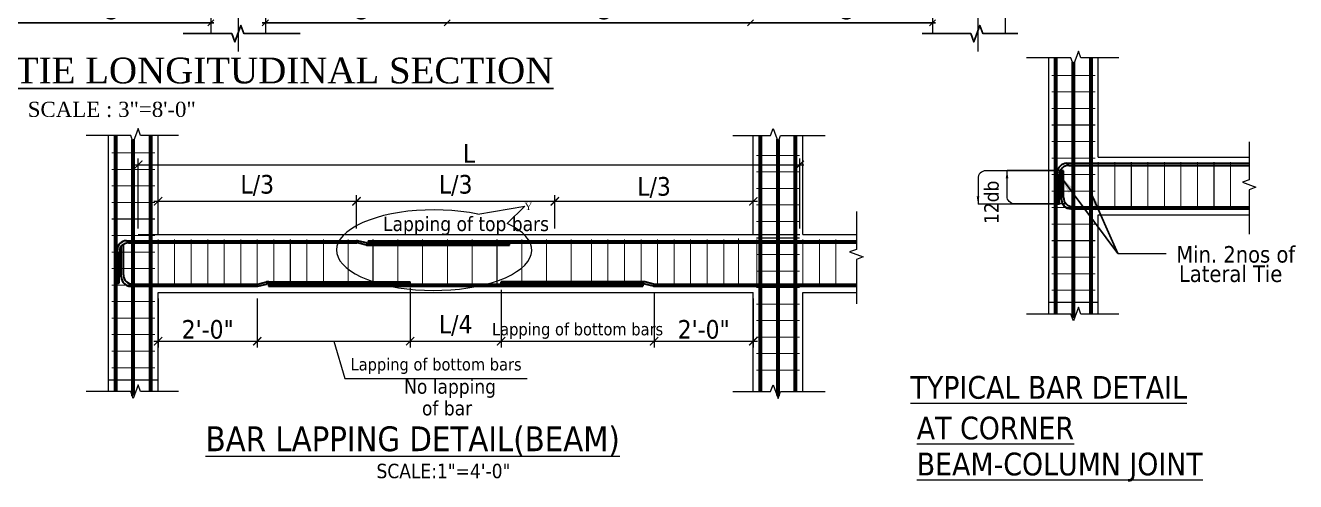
# Model space of a CAD drawing. Header units: inches. Extents: x 130993 to 274375, y -5108 to 103559.
# Drawn here: x 151888 to 152502, y 50674 to 50895 of the extents above; entities that cross this region are included whole.
import ezdxf
from ezdxf.enums import TextEntityAlignment as Align

# ---------------------------------------------------------------- set-up
doc = ezdxf.new("R2010")
doc.units = ezdxf.units.IN
doc.header["$MEASUREMENT"] = 0
doc.header["$PDMODE"] = 2
doc.header["$PDSIZE"] = -3
doc.linetypes.add('ACAD_ISO04W100', pattern=[30, 24, -3, 0, -3])
for name, color, linetype, lineweight in [('CL', 6, 'ACAD_ISO04W100', 9), ('DIM', 5, 'Continuous', 9), ('DIMENSION', 142, 'Continuous', 20), ('HATCH', 9, 'Continuous', 9), ('RCC LINE', 85, 'Continuous', 20), ('TEXT', 181, 'Continuous', 13), ('TRENCH', 7, 'Continuous', 20), ('wall', 1, 'Continuous', 30)]:
    doc.layers.add(name, color=color, linetype=linetype, lineweight=lineweight)
doc.layers.add('STIRRUPS', color=7, linetype='Continuous')
doc.styles.add('dim2', font='tahoma.ttf', dxfattribs={"height": 3})
doc.styles.add('ROOM', font='dutch.ttf')
doc.styles.add('TAHOMA', font='tahoma.ttf', dxfattribs={"height": 9})
doc.styles.add('Text', font='romantic.ttf')
doc.styles.add('times new roman', font='times.ttf', dxfattribs={"height": 9})
doc.dimstyles.new('1-4', dxfattribs={"dimscale": 0, "dimtxt": 8, "dimasz": 4, "dimexe": 3, "dimexo": 3, "dimgap": 2, "dimtad": 1, "dimdec": 0, "dimlfac": 0.5, "dimzin": 3, "dimdsep": 46, "dimlunit": 4, "dimtxsty": 'TAHOMA', "dimblk1": 'ARCHTICK', "dimblk2": 'ARCHTICK', "dimsah": 1, "dimcen": 0, "dimdle": 2, "dimclrd": 6, "dimclre": 6, "dimclrt": 7, "dimadec": 0, "dimazin": 0, "dimtfac": 0.333333, "dimtdec": 0, "dimtmove": 1, "dimatfit": 2, "dimfxl": 1, "dimtolj": 1, "dimtzin": 0, "dimlwd": -1, "dimlwe": -1, "dimarcsym": 0})
doc.dimstyles.new('ARROW-1', dxfattribs={"dimscale": 96, "dimtxt": 7, "dimasz": 0.1, "dimexe": 0, "dimexo": 0, "dimgap": 0.03125, "dimtad": 1, "dimdec": 0, "dimzin": 3, "dimdsep": 46, "dimlunit": 4, "dimtxsty": 'Text', "dimcen": 0.09375, "dimclrd": 14, "dimclre": 14, "dimclrt": 7, "dimadec": 0, "dimazin": 0, "dimtfac": 1, "dimtdec": 0, "dimtix": 1, "dimtmove": 1, "dimatfit": 3, "dimfxl": 1, "dimfrac": 2, "dimtolj": 1, "dimtzin": 0, "dimarcsym": 0})
doc.dimstyles.new('dim 3  -8', dxfattribs={"dimtxt": 3, "dimasz": 1, "dimexe": 0.5, "dimexo": 0, "dimgap": 0.5, "dimtad": 1, "dimdec": 4, "dimzin": 3, "dimlunit": 4, "dimtxsty": 'dim2', "dimblk": 'OBLIQUE', "dimcen": 0, "dimdle": 0.5, "dimse1": 1, "dimse2": 1, "dimclrd": 256, "dimclre": 256, "dimclrt": 256, "dimadec": 0, "dimazin": 0, "dimtfac": 1, "dimtdec": 4, "dimtix": 1, "dimtmove": 0, "dimatfit": 3, "dimldrblk": 'lea', "dimfxl": 1, "dimfrac": 1, "dimarcsym": 0})

# ---------------------------------------------------------------- blocks, each defined once
blk = doc.blocks.new('_Oblique')
at = {"color": 0, "linetype": 'ByBlock', "lineweight": -2}
blk.add_line((-0.5, -0.5), (0.5, 0.5), dxfattribs=at)
blk = doc.blocks.new('*D158')
at = {"layer": 'Defpoints', "color": 0}
for p in [(123.04, 46.77), (157.54, 44.77), (123.04, 29.89)]:
    blk.add_point(p, dxfattribs=at)
at = {"layer": 'DIM', "lineweight": -2}
blk.add_line((158.04, 29.89), (122.54, 29.89), dxfattribs=at)
at = {"layer": 'DIM', "lineweight": -2, "rotation": 180}
blk.add_blockref('_Oblique', (123.04, 29.89), dxfattribs=at)
at = {"layer": 'DIM', "lineweight": -2}
blk.add_blockref('_Oblique', (157.54, 29.89), dxfattribs=at)
at = {"layer": 'DIM', "insert": (140.29, 32.28), "char_height": 3, "attachment_point": 5, "style": 'dim2'}
blk.add_mtext('2L-8%%C@4"c/c', dxfattribs=at)
blk = doc.blocks.new('lea')
blk.add_solid([(-1.4, -0.33), (-1.4, 0.33), (0, 0)])
blk = doc.blocks.new('*D161')
at = {"layer": 'Defpoints', "color": 0}
for p in [(196.54, 46.77), (166.54, 37.87), (196.54, 29.89)]:
    blk.add_point(p, dxfattribs=at)
at = {"layer": 'DIM', "lineweight": -2}
blk.add_line((166.04, 29.89), (197.04, 29.89), dxfattribs=at)
at = {"layer": 'DIM', "lineweight": -2, "rotation": 180}
blk.add_blockref('_Oblique', (166.54, 29.89), dxfattribs=at)
at = {"layer": 'DIM', "lineweight": -2}
blk.add_blockref('_Oblique', (196.54, 29.89), dxfattribs=at)
at = {"layer": 'DIM', "insert": (181.54, 32.28), "char_height": 3, "attachment_point": 5, "style": 'dim2'}
blk.add_mtext('2L-8%%C@4"c/c', dxfattribs=at)
blk = doc.blocks.new('*D162')
at = {"layer": 'Defpoints', "color": 0}
for p in [(196.54, 46.77), (246.54, 46.77), (196.54, 29.89)]:
    blk.add_point(p, dxfattribs=at)
at = {"layer": 'DIM', "lineweight": -2}
blk.add_line((247.04, 29.89), (196.04, 29.89), dxfattribs=at)
at = {"layer": 'DIM', "lineweight": -2, "rotation": 180}
blk.add_blockref('_Oblique', (196.54, 29.89), dxfattribs=at)
at = {"layer": 'DIM', "lineweight": -2}
blk.add_blockref('_Oblique', (246.54, 29.89), dxfattribs=at)
at = {"layer": 'DIM', "insert": (221.54, 32.28), "char_height": 3, "attachment_point": 5, "style": 'dim2'}
blk.add_mtext('2L-8%%C@6"c/c', dxfattribs=at)
blk = doc.blocks.new('*D163')
at = {"layer": 'Defpoints', "color": 0}
for p in [(246.54, 46.77), (276.54, 44.77), (246.54, 29.89)]:
    blk.add_point(p, dxfattribs=at)
at = {"layer": 'DIM', "lineweight": -2}
blk.add_line((277.04, 29.89), (246.04, 29.89), dxfattribs=at)
at = {"layer": 'DIM', "lineweight": -2, "rotation": 180}
blk.add_blockref('_Oblique', (246.54, 29.89), dxfattribs=at)
at = {"layer": 'DIM', "lineweight": -2}
blk.add_blockref('_Oblique', (276.54, 29.89), dxfattribs=at)
at = {"layer": 'DIM', "insert": (261.54, 32.28), "char_height": 3, "attachment_point": 5, "style": 'dim2'}
blk.add_mtext('2L-8%%C@4"c/c', dxfattribs=at)
blk = doc.blocks.new('_ArchTick')
at = {"color": 0, "linetype": 'ByBlock', "const_width": 0.15}
blk.add_lwpolyline([(-0.5, -0.5), (0.5, 0.5)], dxfattribs=at)
blk = doc.blocks.new('*D1565')
at = {"layer": 'Defpoints', "color": 0}
for p in [(151951.78, 50765.9), (151999.78, 50765.9), (151999.78, 50742.26)]:
    blk.add_point(p, dxfattribs=at)
at = {"layer": 'DIM', "color": 6}
for p, q in [((151951.78, 50762.9), (151951.78, 50739.26)), ((151999.78, 50762.9), (151999.78, 50739.26)), ((151949.78, 50742.26), (152001.78, 50742.26))]:
    blk.add_line(p, q, dxfattribs=at)
at = {"layer": 'DIM', "color": 6, "xscale": 4, "yscale": 4, "zscale": 4, "rotation": 180}
blk.add_blockref('_ArchTick', (151951.78, 50742.26), dxfattribs=at)
at = {"layer": 'DIM', "color": 6, "xscale": 4, "yscale": 4, "zscale": 4}
blk.add_blockref('_ArchTick', (151999.78, 50742.26), dxfattribs=at)
at = {"layer": 'DIM', "color": 7, "insert": (151975.78, 50747.94), "char_height": 9, "attachment_point": 5, "style": 'TAHOMA'}
blk.add_mtext('\\A1;2\'-0"', dxfattribs=at)
blk = doc.blocks.new('*D1566')
at = {"layer": 'Defpoints', "color": 0}
for p in [(152191.78, 50768.91), (152239.78, 50765.9), (152239.78, 50742.26)]:
    blk.add_point(p, dxfattribs=at)
at = {"layer": 'DIM', "color": 6}
for p, q in [((152191.78, 50765.91), (152191.78, 50739.26)), ((152239.78, 50762.9), (152239.78, 50739.26)), ((152189.78, 50742.26), (152241.78, 50742.26))]:
    blk.add_line(p, q, dxfattribs=at)
at = {"layer": 'DIM', "color": 6, "xscale": 4, "yscale": 4, "zscale": 4, "rotation": 180}
blk.add_blockref('_ArchTick', (152191.78, 50742.26), dxfattribs=at)
at = {"layer": 'DIM', "color": 6, "xscale": 4, "yscale": 4, "zscale": 4}
blk.add_blockref('_ArchTick', (152239.78, 50742.26), dxfattribs=at)
at = {"layer": 'DIM', "color": 7, "insert": (152215.78, 50747.94), "char_height": 9, "attachment_point": 5, "style": 'TAHOMA'}
blk.add_mtext('\\A1;2\'-0"', dxfattribs=at)
blk = doc.blocks.new('*D1567')
at = {"layer": 'Defpoints', "color": 0}
for p in [(152047.78, 50810), (151951.78, 50793.9), (152047.78, 50793.9)]:
    blk.add_point(p, dxfattribs=at)
at = {"layer": 'TRENCH', "color": 6}
for p, q in [((151951.78, 50796.9), (151951.78, 50813)), ((152047.78, 50796.9), (152047.78, 50813)), ((151949.78, 50810), (152049.78, 50810))]:
    blk.add_line(p, q, dxfattribs=at)
at = {"layer": 'TRENCH', "color": 6, "xscale": 4, "yscale": 4, "zscale": 4, "rotation": 180}
blk.add_blockref('_ArchTick', (151951.78, 50810), dxfattribs=at)
at = {"layer": 'TRENCH', "color": 6, "xscale": 4, "yscale": 4, "zscale": 4}
blk.add_blockref('_ArchTick', (152047.78, 50810), dxfattribs=at)
at = {"layer": 'TRENCH', "color": 7, "insert": (151999.78, 50817.68), "char_height": 9, "attachment_point": 5, "style": 'TAHOMA'}
blk.add_mtext('\\A1;{\\W1;\\C18;L/3}', dxfattribs=at)
blk = doc.blocks.new('*D1558')
at = {"layer": 'Defpoints', "color": 0}
for p in [(152143.78, 50810), (152047.78, 50793.9), (152143.78, 50793.9)]:
    blk.add_point(p, dxfattribs=at)
at = {"layer": 'DIM', "color": 6}
for p, q in [((152047.78, 50796.9), (152047.78, 50813)), ((152143.78, 50796.9), (152143.78, 50813)), ((152045.78, 50810), (152145.78, 50810))]:
    blk.add_line(p, q, dxfattribs=at)
at = {"layer": 'DIM', "color": 6, "xscale": 4, "yscale": 4, "zscale": 4, "rotation": 180}
blk.add_blockref('_ArchTick', (152047.78, 50810), dxfattribs=at)
at = {"layer": 'DIM', "color": 6, "xscale": 4, "yscale": 4, "zscale": 4}
blk.add_blockref('_ArchTick', (152143.78, 50810), dxfattribs=at)
at = {"layer": 'DIM', "color": 7, "insert": (152095.78, 50817.68), "char_height": 9, "attachment_point": 5, "style": 'TAHOMA'}
blk.add_mtext('\\A1;{\\W1;\\C18;L/3}', dxfattribs=at)
blk = doc.blocks.new('*D1568')
at = {"layer": 'Defpoints', "color": 0}
for p in [(152239.78, 50810), (152143.78, 50793.9), (152239.78, 50793.9)]:
    blk.add_point(p, dxfattribs=at)
at = {"layer": 'DIM', "color": 6}
for p, q in [((152143.78, 50796.9), (152143.78, 50813)), ((152239.78, 50796.9), (152239.78, 50813)), ((152141.78, 50810), (152241.78, 50810))]:
    blk.add_line(p, q, dxfattribs=at)
at = {"layer": 'DIM', "color": 6, "xscale": 4, "yscale": 4, "zscale": 4, "rotation": 180}
blk.add_blockref('_ArchTick', (152143.78, 50810), dxfattribs=at)
at = {"layer": 'DIM', "color": 6, "xscale": 4, "yscale": 4, "zscale": 4}
blk.add_blockref('_ArchTick', (152239.78, 50810), dxfattribs=at)
at = {"layer": 'DIM', "color": 7, "insert": (152191.78, 50816.68), "char_height": 9, "attachment_point": 5, "style": 'TAHOMA'}
blk.add_mtext('\\A1;{\\W1;\\C18;L/3}', dxfattribs=at)
blk = doc.blocks.new('*D1569')
at = {"layer": 'Defpoints', "color": 0}
for p in [(152262.28, 50827.71), (151942.18, 50793.9), (152262.28, 50793.9)]:
    blk.add_point(p, dxfattribs=at)
at = {"layer": 'DIM', "color": 6}
for p, q in [((151942.18, 50796.9), (151942.18, 50830.71)), ((152262.28, 50796.9), (152262.28, 50830.71)), ((151940.18, 50827.71), (152264.28, 50827.71))]:
    blk.add_line(p, q, dxfattribs=at)
at = {"layer": 'DIM', "color": 6, "xscale": 4, "yscale": 4, "zscale": 4, "rotation": 180}
blk.add_blockref('_ArchTick', (151942.18, 50827.71), dxfattribs=at)
at = {"layer": 'DIM', "color": 6, "xscale": 4, "yscale": 4, "zscale": 4}
blk.add_blockref('_ArchTick', (152262.28, 50827.71), dxfattribs=at)
at = {"layer": 'DIM', "color": 7, "insert": (152102.23, 50833.21), "char_height": 9, "attachment_point": 5, "style": 'TAHOMA'}
blk.add_mtext('\\A1;{\\W1;\\C18;L}', dxfattribs=at)
blk = doc.blocks.new('*D1570')
at = {"layer": 'Defpoints', "color": 0}
for p in [(152073.78, 50771.1), (151999.78, 50765.9), (152073.78, 50742.26)]:
    blk.add_point(p, dxfattribs=at)
at = {"layer": 'DIM', "color": 6}
for p, q in [((151999.78, 50762.9), (151999.78, 50739.26)), ((152073.78, 50768.1), (152073.78, 50739.26)), ((151997.78, 50742.26), (152075.78, 50742.26)), ((152036.78, 50742.26), (152042.18, 50724.23)), ((152042.18, 50724.23), (152130.4, 50724.23))]:
    blk.add_line(p, q, dxfattribs=at)
at = {"layer": 'DIM', "color": 6, "xscale": 4, "yscale": 4, "zscale": 4, "rotation": 180}
blk.add_blockref('_ArchTick', (151999.78, 50742.26), dxfattribs=at)
at = {"layer": 'DIM', "color": 6, "xscale": 4, "yscale": 4, "zscale": 4}
blk.add_blockref('_ArchTick', (152073.78, 50742.26), dxfattribs=at)
at = {"layer": 'DIM', "color": 7, "insert": (152086.29, 50730.24), "char_height": 9, "attachment_point": 5, "style": 'TAHOMA'}
blk.add_mtext('\\A1;{\\H0.6667x;Lapping of bottom bars}', dxfattribs=at)
blk = doc.blocks.new('*D1571')
at = {"layer": 'Defpoints', "color": 0}
for p in [(152073.78, 50771.1), (152117.78, 50770.1), (152117.78, 50742.26)]:
    blk.add_point(p, dxfattribs=at)
at = {"layer": 'DIM', "color": 6}
for p, q in [((152073.78, 50768.1), (152073.78, 50739.26)), ((152117.78, 50767.1), (152117.78, 50739.26)), ((152071.78, 50742.26), (152119.78, 50742.26))]:
    blk.add_line(p, q, dxfattribs=at)
at = {"layer": 'DIM', "color": 6, "xscale": 4, "yscale": 4, "zscale": 4, "rotation": 180}
blk.add_blockref('_ArchTick', (152073.78, 50742.26), dxfattribs=at)
at = {"layer": 'DIM', "color": 6, "xscale": 4, "yscale": 4, "zscale": 4}
blk.add_blockref('_ArchTick', (152117.78, 50742.26), dxfattribs=at)
at = {"layer": 'DIM', "color": 7, "insert": (152095.78, 50749.94), "char_height": 9, "attachment_point": 5, "style": 'TAHOMA'}
blk.add_mtext('\\A1;{\\W1;\\C18;L/4}', dxfattribs=at)
blk = doc.blocks.new('*D1572')
at = {"layer": 'Defpoints', "color": 0}
for p in [(152117.78, 50770.1), (152191.78, 50768.91), (152191.78, 50742.26)]:
    blk.add_point(p, dxfattribs=at)
at = {"layer": 'DIM', "color": 6}
for p, q in [((152117.78, 50767.1), (152117.78, 50739.26)), ((152191.78, 50765.91), (152191.78, 50739.26)), ((152115.78, 50742.26), (152193.78, 50742.26))]:
    blk.add_line(p, q, dxfattribs=at)
at = {"layer": 'DIM', "color": 6, "xscale": 4, "yscale": 4, "zscale": 4, "rotation": 180}
blk.add_blockref('_ArchTick', (152117.78, 50742.26), dxfattribs=at)
at = {"layer": 'DIM', "color": 6, "xscale": 4, "yscale": 4, "zscale": 4}
blk.add_blockref('_ArchTick', (152191.78, 50742.26), dxfattribs=at)
at = {"layer": 'DIM', "color": 7, "insert": (152154.78, 50747.26), "char_height": 9, "attachment_point": 5, "style": 'TAHOMA'}
blk.add_mtext('\\A1;{\\H0.6667x;Lapping of bottom bars}', dxfattribs=at)
blk = doc.blocks.new('A$C08B83595')
at = {"linetype": 'Continuous'}
for points in [[(153.00771, 28.10994), (161.01528, 28.10994), (161.51528, 26.7362), (162.51528, 29.48368), (163.01528, 28.10994), (172.30617, 28.10994)], [(274.84632, 28.10994), (282.85389, 28.10994), (283.35389, 26.7362), (284.35389, 29.48368), (284.85389, 28.10994), (290.6044, 28.10994)]]:
    blk.add_lwpolyline(points, dxfattribs=at)
at = {"layer": 'CL'}
for p, q in [((162.04247, 76.75026), (162.04247, 25.16164)), ((284.04247, 76.75026), (284.04247, 25.16164))]:
    blk.add_line(p, q, dxfattribs=at)
at = {"layer": 'RCC LINE'}
for p, q in [((288.54247, 73.04734), (288.54247, 28.10994)), ((157.54247, 44.77414), (157.54247, 28.10994)), ((166.54247, 44.77414), (166.54247, 28.10994)), ((276.54247, 44.77414), (276.54247, 28.10994))]:
    blk.add_line(p, q, dxfattribs=at)
at = {"layer": 'TEXT', "lineweight": 25, "style": 'ROOM'}
for s, height, p in [('%%UTYPICAL  LOWER TIE LONGITUDINAL SECTION', 4.25, (142.27374, 22.03484)), ('SCALE : 3"=8\'-0"', 2.5, (141.21682, 15.62283))]:
    blk.add_text(s, height=height, dxfattribs=at).set_placement(p, align=Align.MIDDLE_CENTER)
at = {"layer": 'DIM'}
for base, p1, p2, text, picture, middle in [((123.04247, 29.88877), (157.54247, 44.77414), (123.04247, 46.77414), '2L-8%%C@4"c/c', '*D158', (140.29247, 32.28266)), ((196.54247, 29.88877), (246.53601, 46.77414), (196.54247, 46.77414), '2L-8%%C@6"c/c', '*D162', (221.53924, 32.28266)), ((246.53601, 29.88877), (276.54247, 44.77414), (246.53601, 46.77414), '2L-8%%C@4"c/c', '*D163', (261.53924, 32.28266))]:
    dim = blk.add_linear_dim(base=base, p1=p1, p2=p2, angle=180, text=text, dimstyle='dim 3  -8', dxfattribs=at)
    dim.commit()
    dim.dimension.update_dxf_attribs({"geometry": picture, "text_midpoint": middle})
dim = blk.add_linear_dim(base=(196.54247, 29.88877), p1=(166.54247, 37.86974), p2=(196.54247, 46.77414), text='2L-8%%C@4"c/c', dimstyle='dim 3  -8', dxfattribs=at)
dim.commit()
dim.dimension.update_dxf_attribs({"geometry": '*D161', "text_midpoint": (181.54247, 32.28266)})

msp = doc.modelspace()

# ---------------------------------------------------------------- linework, layer by layer
at = {"layer": 'DIM'}
for p, q in [((152106.56, 50803.79), (152129.17, 50807.71)), ((152129.17, 50807.71), (152120.77, 50799.26)), ((152406.73, 50760.94), (152382.73, 50760.94)), ((151951.78, 50723.44), (151927.78, 50723.44))]:
    msp.add_line(p, q, dxfattribs=at)
msp.add_ellipse((152085.35, 50786.36), major_axis=(47.22, 0), ratio=0.413239, start_param=1.104907, end_param=7.005721, dxfattribs=at)
at = {"layer": 'DIMENSION', "color": 6, "linetype": 'ByBlock'}
for p, q in [((152389.93, 50824.92), (152362.58, 50824.92)), ((152387.93, 50808.67), (152348.54, 50808.67))]:
    msp.add_line(p, q, dxfattribs=at)
at = {"layer": 'DIMENSION', "color": 6}
for points in [[(152388.93, 50824.78), (152352.29, 50824.78, 0.414214), (152348.54, 50821.03), (152348.54, 50808.67)], [(152390.92, 50808.74), (152366.33, 50808.74, -0.414214), (152362.58, 50812.49), (152362.58, 50824.92)]]:
    msp.add_lwpolyline(points, format="xyb", dxfattribs=at)
at = {"layer": 'HATCH'}
msp.add_line((152416.12, 50784.72), (152439.59, 50784.72), dxfattribs=at)
at = {"layer": 'HATCH', "linetype": 'Continuous'}
for points in [[(152416.63, 50879.4), (152398.3, 50879.4), (152397.1, 50882.69), (152394.7, 50876.1), (152393.5, 50879.4), (152371.96, 50879.4)], [(151961.68, 50841.9), (151943.35, 50841.9), (151942.15, 50845.19), (151939.75, 50838.6), (151938.55, 50841.9), (151917, 50841.9)], [(152229.88, 50841.9), (152248.2, 50841.9), (152249.4, 50845.19), (152251.8, 50838.6), (152253, 50841.9), (152274.55, 50841.9)], [(152479.74, 50838.73), (152479.74, 50820.4), (152476.44, 50819.2), (152483.04, 50816.8), (152479.74, 50815.6), (152479.74, 50794.06)], [(152289.67, 50805), (152289.67, 50786.68), (152286.37, 50785.48), (152292.97, 50783.08), (152289.67, 50781.88), (152289.67, 50760.33)], [(152416.63, 50755.4), (152398.3, 50755.4), (152397.1, 50758.69), (152394.7, 50752.1), (152393.5, 50755.4), (152371.96, 50755.4)], [(151961.68, 50717.9), (151943.35, 50717.9), (151942.15, 50721.19), (151939.75, 50714.6), (151938.55, 50717.9), (151917, 50717.9)], [(152229.88, 50717.9), (152248.2, 50717.9), (152249.4, 50721.19), (152251.8, 50714.6), (152253, 50717.9), (152274.55, 50717.9)]]:
    msp.add_lwpolyline(points, dxfattribs=at)
at = {"layer": 'HATCH', "linetype": 'ByBlock'}
for points in [[(152361.95, 50821.17), (152363.2, 50821.17), (152362.58, 50824.92)], [(152347.92, 50812.42), (152349.17, 50812.42), (152348.54, 50808.67)]]:
    msp.add_solid(points, dxfattribs=at)
at = {"layer": 'HATCH'}
msp.add_solid([(152385.18, 50824.15), (152388.93, 50824.78), (152385.18, 50825.4)], dxfattribs=at)
at = {"layer": 'STIRRUPS', "const_width": 0.5}
for points in [[(152384.23, 50870.95), (152405.23, 50870.95)], [(152384.23, 50862.95), (152405.23, 50862.95)], [(152384.23, 50854.95), (152405.23, 50854.95)], [(152384.23, 50846.95), (152405.23, 50846.95)], [(152384.23, 50838.95), (152405.23, 50838.95)], [(151929.28, 50833.45), (151950.28, 50833.45)], [(152262.28, 50832.25), (152241.28, 50832.25)], [(152384.23, 50830.95), (152405.23, 50830.95)], [(151929.28, 50825.45), (151950.28, 50825.45)], [(152262.28, 50824.25), (152241.28, 50824.25)], [(152406.73, 50829.03), (152406.73, 50806.01)], [(152414.73, 50829.03), (152414.73, 50806.01)], [(152422.73, 50829.03), (152422.73, 50806.01)], [(152430.73, 50829.03), (152430.73, 50806.01)], [(152438.73, 50829.03), (152438.73, 50806.01)], [(152446.73, 50829.03), (152446.73, 50806.01)], [(152454.73, 50829.03), (152454.73, 50806.01)], [(152462.73, 50829.03), (152462.73, 50806.01)], [(152470.73, 50829.03), (152470.73, 50806.01)], [(152384.23, 50822.95), (152405.23, 50822.95)], [(151929.28, 50817.45), (151950.28, 50817.45)], [(152262.28, 50816.25), (152241.28, 50816.25)], [(152384.23, 50814.95), (152405.23, 50814.95)], [(151929.28, 50809.45), (151950.28, 50809.45)], [(152262.28, 50808.25), (152241.28, 50808.25)], [(152384.23, 50806.95), (152405.23, 50806.95)], [(151929.28, 50801.45), (151950.28, 50801.45)], [(152262.28, 50800.25), (152241.28, 50800.25)], [(151929.28, 50793.45), (151950.28, 50793.45)], [(152384.23, 50798.95), (152405.23, 50798.95)], [(151951.78, 50791.53), (151951.78, 50768.51)], [(151959.78, 50791.53), (151959.78, 50768.51)], [(151967.78, 50791.53), (151967.78, 50768.51)], [(151975.78, 50791.53), (151975.78, 50768.51)], [(151983.78, 50791.53), (151983.78, 50768.51)], [(151991.78, 50791.53), (151991.78, 50768.51)], [(151999.78, 50791.53), (151999.78, 50768.51)], [(152007.78, 50791.53), (152007.78, 50768.51)], [(152015.78, 50791.53), (152015.78, 50768.51)], [(152023.78, 50791.53), (152023.78, 50768.51)], [(152031.78, 50791.53), (152031.78, 50768.51)], [(152043.78, 50791.53), (152043.78, 50768.51)], [(152055.78, 50791.53), (152055.78, 50768.51)], [(152067.78, 50791.53), (152067.78, 50768.51)], [(152079.78, 50791.53), (152079.78, 50768.51)], [(152091.78, 50791.53), (152091.78, 50768.51)], [(152103.78, 50791.53), (152103.78, 50768.51)], [(152115.78, 50791.53), (152115.78, 50768.51)], [(152127.78, 50791.53), (152127.78, 50768.51)], [(152139.78, 50791.53), (152139.78, 50768.51)], [(152151.64, 50791.53), (152151.64, 50768.51)], [(152161.48, 50791.53), (152161.48, 50768.51)], [(152169.48, 50791.53), (152169.48, 50768.51)], [(152177.48, 50791.53), (152177.48, 50768.51)], [(152185.48, 50791.53), (152185.48, 50768.51)], [(152193.48, 50791.53), (152193.48, 50768.51)], [(152201.48, 50791.53), (152201.48, 50768.51)], [(152209.48, 50791.53), (152209.48, 50768.51)], [(152217.48, 50791.53), (152217.48, 50768.51)], [(152225.48, 50791.53), (152225.48, 50768.51)], [(152232.66, 50792.04), (152232.66, 50769.02)], [(152262.28, 50792.25), (152241.28, 50792.25)], [(152241.48, 50791.53), (152241.48, 50768.51)], [(152263.78, 50791.53), (152263.78, 50768.51)], [(152271.78, 50791.53), (152271.78, 50768.51)], [(152279.78, 50791.53), (152279.78, 50768.51)], [(152384.23, 50790.95), (152405.23, 50790.95)], [(151929.28, 50785.45), (151950.28, 50785.45)], [(152262.28, 50784.25), (152241.28, 50784.25)], [(152384.23, 50782.95), (152405.23, 50782.95)], [(151929.28, 50777.45), (151950.28, 50777.45)], [(152262.28, 50776.25), (152241.28, 50776.25)], [(152384.23, 50774.95), (152405.23, 50774.95)], [(151929.28, 50769.45), (151950.28, 50769.45)], [(152262.28, 50768.25), (152241.28, 50768.25)], [(152384.23, 50766.95), (152405.23, 50766.95)], [(151929.28, 50761.45), (151950.28, 50761.45)], [(152262.28, 50760.25), (152241.28, 50760.25)], [(151929.28, 50753.45), (151950.28, 50753.45)], [(152262.28, 50752.25), (152241.28, 50752.25)], [(151929.28, 50745.45), (151950.28, 50745.45)], [(152262.28, 50744.25), (152241.28, 50744.25)], [(151929.28, 50737.45), (151950.28, 50737.45)], [(152262.28, 50736.25), (152241.28, 50736.25)], [(151929.28, 50729.45), (151950.28, 50729.45)], [(152262.28, 50728.25), (152241.28, 50728.25)]]:
    msp.add_lwpolyline(points, dxfattribs=at)
at = {"layer": 'TRENCH'}
for p, q in [((152382.73, 50755.4), (152382.73, 50879.4)), ((152406.73, 50831.4), (152406.73, 50879.4)), ((151927.78, 50717.9), (151927.78, 50841.9)), ((151951.78, 50793.9), (151951.78, 50841.9)), ((152239.78, 50793.9), (152239.78, 50841.9)), ((152263.78, 50793.9), (152263.78, 50841.9)), ((152406.73, 50831.4), (152479.74, 50831.4)), ((152406.73, 50755.4), (152406.73, 50803.4)), ((152406.73, 50803.4), (152479.74, 50803.4)), ((151942.18, 50793.9), (152262.28, 50793.9)), ((152263.78, 50793.9), (152289.67, 50793.9)), ((151951.78, 50765.9), (152239.78, 50765.9)), ((151951.78, 50717.9), (151951.78, 50765.9)), ((152239.78, 50717.9), (152239.78, 50765.9)), ((152263.78, 50765.9), (152289.67, 50765.9)), ((152263.78, 50717.9), (152263.78, 50765.9))]:
    msp.add_line(p, q, dxfattribs=at)
at = {"layer": 'wall', "color": 3}
for p, q in [((152385.73, 50755.4), (152385.73, 50879.4)), ((152386.73, 50755.4), (152386.73, 50879.4)), ((152394.23, 50753.4), (152394.23, 50877.4)), ((152395.23, 50753.55), (152395.23, 50877.55)), ((152402.73, 50755.4), (152402.73, 50879.4)), ((152403.73, 50755.4), (152403.73, 50879.4)), ((151930.78, 50717.9), (151930.78, 50841.9)), ((151931.78, 50717.9), (151931.78, 50841.9)), ((151939.28, 50715.9), (151939.28, 50839.9)), ((151940.28, 50716.05), (151940.28, 50840.05)), ((151947.78, 50717.9), (151947.78, 50841.9)), ((151948.78, 50717.9), (151948.78, 50841.9)), ((152242.78, 50717.9), (152242.78, 50841.9)), ((152243.78, 50717.9), (152243.78, 50841.9)), ((152251.28, 50716.05), (152251.28, 50840.05)), ((152252.28, 50715.9), (152252.28, 50839.9)), ((152259.78, 50717.9), (152259.78, 50841.9)), ((152260.78, 50717.9), (152260.78, 50841.9)), ((152388.93, 50810.9), (152388.93, 50824.78)), ((152388.93, 50824.78), (152389.93, 50824.78)), ((152389.93, 50811.9), (152389.93, 50824.81)), ((152391.43, 50828.4), (152479.74, 50828.4)), ((152392.43, 50827.4), (152479.74, 50827.4)), ((152386.93, 50808.74), (152386.93, 50823.9)), ((152387.93, 50808.74), (152387.93, 50822.9)), ((152386.93, 50808.74), (152387.93, 50808.74)), ((152393.43, 50806.4), (152479.74, 50806.4)), ((152394.43, 50807.4), (152479.74, 50807.4)), ((151933.97, 50773.4), (151933.97, 50788.52)), ((151934.97, 50774.4), (151934.97, 50788.55)), ((151936.48, 50790.9), (152047.78, 50790.9)), ((151937.48, 50789.9), (152047.88, 50789.9)), ((152052.59, 50789.83), (152048.87, 50790.76)), ((152052.7, 50788.83), (152048.97, 50789.76)), ((152053.47, 50790.9), (152289.67, 50790.9)), ((152053.47, 50790.9), (152053.47, 50789.9)), ((152053.47, 50789.9), (152289.67, 50789.9)), ((152053.69, 50789.7), (152121.78, 50789.7)), ((152053.79, 50788.7), (152121.78, 50788.7)), ((152121.78, 50788.7), (152121.78, 50789.7)), ((151931.98, 50770.33), (151931.98, 50786.4)), ((151932.98, 50770.33), (151932.98, 50785.4)), ((151931.98, 50770.33), (151932.98, 50770.33)), ((151939.47, 50769.9), (151999.5, 50769.9)), ((152000.06, 50769.91), (152004.28, 50770.96)), ((152000.06, 50768.93), (152004.18, 50769.96)), ((152005.13, 50769.9), (152186.42, 50769.9)), ((152005.13, 50769.9), (152005.13, 50768.9)), ((152005.27, 50770.1), (152073.78, 50770.1)), ((152005.38, 50771.1), (152073.78, 50771.1)), ((152073.78, 50770.1), (152073.78, 50771.1)), ((152186.18, 50771.1), (152117.78, 50771.1)), ((152117.78, 50770.1), (152117.78, 50771.1)), ((152186.28, 50770.1), (152117.78, 50770.1)), ((152186.42, 50769.9), (152186.42, 50768.9)), ((152191.5, 50769.91), (152187.27, 50770.96)), ((152191.5, 50768.93), (152187.38, 50769.96)), ((152192.06, 50769.9), (152289.67, 50769.9)), ((151938.47, 50768.9), (151999.5, 50768.9)), ((152005.13, 50768.9), (152186.42, 50768.9)), ((152192.06, 50768.9), (152289.67, 50768.9))]:
    msp.add_line(p, q, dxfattribs=at)
for centre, start, end in [((152391.43, 50823.9), 90, 180), ((152392.43, 50822.9), 90, 180), ((152393.43, 50810.9), 180, 270), ((152394.43, 50811.9), 180, 270), ((151936.48, 50786.4), 90, 180), ((151937.48, 50785.4), 90, 180), ((152047.78, 50786.4), 75.96376, 90), ((152047.88, 50785.4), 75.96376, 90), ((152053.69, 50794.2), 255.96376, 270), ((152053.79, 50793.2), 255.96376, 270), ((151938.47, 50773.4), 180, 270), ((151939.47, 50774.4), 180, 270), ((151999.5, 50774.4), 270, 277.12502), ((152005.27, 50765.6), 90, 104.03624), ((152005.38, 50766.6), 90, 104.03624), ((152186.18, 50766.6), 75.96376, 90), ((152186.28, 50765.6), 75.96376, 90), ((152192.06, 50774.4), 262.87498, 270), ((151999.5, 50773.4), 270, 277.12502), ((152192.06, 50773.4), 262.87498, 270)]:
    msp.add_arc(centre, 4.5, start, end, dxfattribs=at)

# ---------------------------------------------------------------- block references
at = {"xscale": 2.934531723440159, "yscale": 2.934531723440159, "zscale": 2.934531723440159}
msp.add_blockref('A$C08B83595', (151514.96, 50808.69), dxfattribs=at)

# ---------------------------------------------------------------- texts
at = {"layer": 'DIMENSION', "ltscale": 0.5, "char_height": 8, "attachment_point": 1, "style": 'TAHOMA'}
for s, insert in [('Min. 2nos of ', (152444.51, 50788.34)), ('Lateral Tie', (152445.76, 50778.94))]:
    msp.add_mtext(s, dxfattribs=dict(at, insert=insert))
at = {"layer": 'TEXT', "style": 'TAHOMA'}
msp.add_text('12db ', height=7, rotation=90, dxfattribs=at).set_placement((152358.54, 50799.02))
at = {"layer": 'TEXT'}
for s, height, style, p in [('Y', 3.51, 'times new roman', (152129.04, 50805.8)), ('Lapping of top bars', 7, 'TAHOMA', (152060.65, 50795.6)), ('No lapping', 7, 'TAHOMA', (152070.84, 50716.83)), ('%%uTYPICAL BAR DETAIL', 11, 'TAHOMA', (152315.89, 50714.42)), ('of bar', 7, 'TAHOMA', (152079.48, 50706.36)), ('%%uBAR LAPPING DETAIL(BEAM)', 12, 'TAHOMA', (151974.78, 50689.03)), ('%%uAT CORNER', 11, 'TAHOMA', (152318.89, 50694.74)), ('SCALE:1"=4\'-0"', 7, 'TAHOMA', (152057.47, 50675.94)), ('%%uBEAM-COLUMN JOINT', 11, 'TAHOMA', (152318.89, 50677.31))]:
    msp.add_text(s, height=height, dxfattribs=dict(at, style=style)).set_placement(p)

# ---------------------------------------------------------------- dimensions: what is measured, and where the dimension line sits
at = {"layer": 'DIM'}
for base, p1, p2, text, override, picture, middle in [((152262.28, 50827.71), (151942.18, 50793.9), (152262.28, 50793.9), '{\\W1;\\C18;L}', {"dimscale": 1, "dimgap": 1}, '*D1569', (152102.23, 50833.21)), ((152143.78, 50810), (152047.78, 50793.9), (152143.78, 50793.9), '{\\W1;\\C18;L/3}', {"dimscale": 1}, '*D1558', (152095.78, 50817.68)), ((152239.78, 50810), (152143.78, 50793.9), (152239.78, 50793.9), '{\\W1;\\C18;L/3}', {"dimscale": 1, "dimgap": 1}, '*D1568', (152191.78, 50816.68)), ((152073.78, 50742.26), (151999.78, 50765.9), (152073.78, 50771.1), '{\\H0.6667x;Lapping of bottom bars}', {"dimscale": 1}, '*D1570', (152044.18, 50730.24)), ((152117.78, 50742.26), (152073.78, 50771.1), (152117.78, 50770.1), '{\\W1;\\C18;L/4}', {"dimscale": 1}, '*D1571', (152095.78, 50749.94))]:
    dim = msp.add_linear_dim(base=base, p1=p1, p2=p2, text=text, dimstyle='1-4', override=override, dxfattribs=at)
    dim.commit()
    dim.dimension.update_dxf_attribs({"geometry": picture, "text_midpoint": middle})
dim = msp.add_linear_dim(base=(152191.78, 50742.26), p1=(152117.78, 50770.1), p2=(152191.78, 50768.91), text='{\\H0.6667x;Lapping of bottom bars}', dimstyle='1-4', override={"dimscale": 1, "dimtxt": 8, "dimgap": 1}, dxfattribs=at)
dim.commit()
dim.dimension.update_dxf_attribs({"geometry": '*D1572', "text_midpoint": (152154.78, 50742.26), "dimtype": 160})
for base, p1, p2, picture, middle in [((151999.78, 50742.26), (151951.78, 50765.9), (151999.78, 50765.9), '*D1565', (151975.78, 50747.94)), ((152239.78, 50742.26), (152191.78, 50768.91), (152239.78, 50765.9), '*D1566', (152215.78, 50747.94))]:
    dim = msp.add_linear_dim(base=base, p1=p1, p2=p2, dimstyle='1-4', override={"dimscale": 1, "dimgap": 1}, dxfattribs=at)
    dim.commit()
    dim.dimension.update_dxf_attribs({"geometry": picture, "text_midpoint": middle})
at = {"layer": 'TRENCH'}
dim = msp.add_linear_dim(base=(152047.78, 50810), p1=(151951.78, 50793.9), p2=(152047.78, 50793.9), text='{\\W1;\\C18;L/3}', dimstyle='1-4', override={"dimscale": 1}, dxfattribs=at)
dim.commit()
dim.dimension.update_dxf_attribs({"geometry": '*D1567', "text_midpoint": (151999.78, 50817.68)})

# ---------------------------------------------------------------- leaders
at = {"layer": 'HATCH'}
for points in [[(152387.93, 50822.69), (152416.12, 50784.72)], [(152402.73, 50814.95), (152416.12, 50784.72)]]:
    msp.add_leader(points, dimstyle='ARROW-1', override={"dimgap": 0.03125, "dimtad": 0}, dxfattribs=at)

doc.saveas('drawing.dxf')
